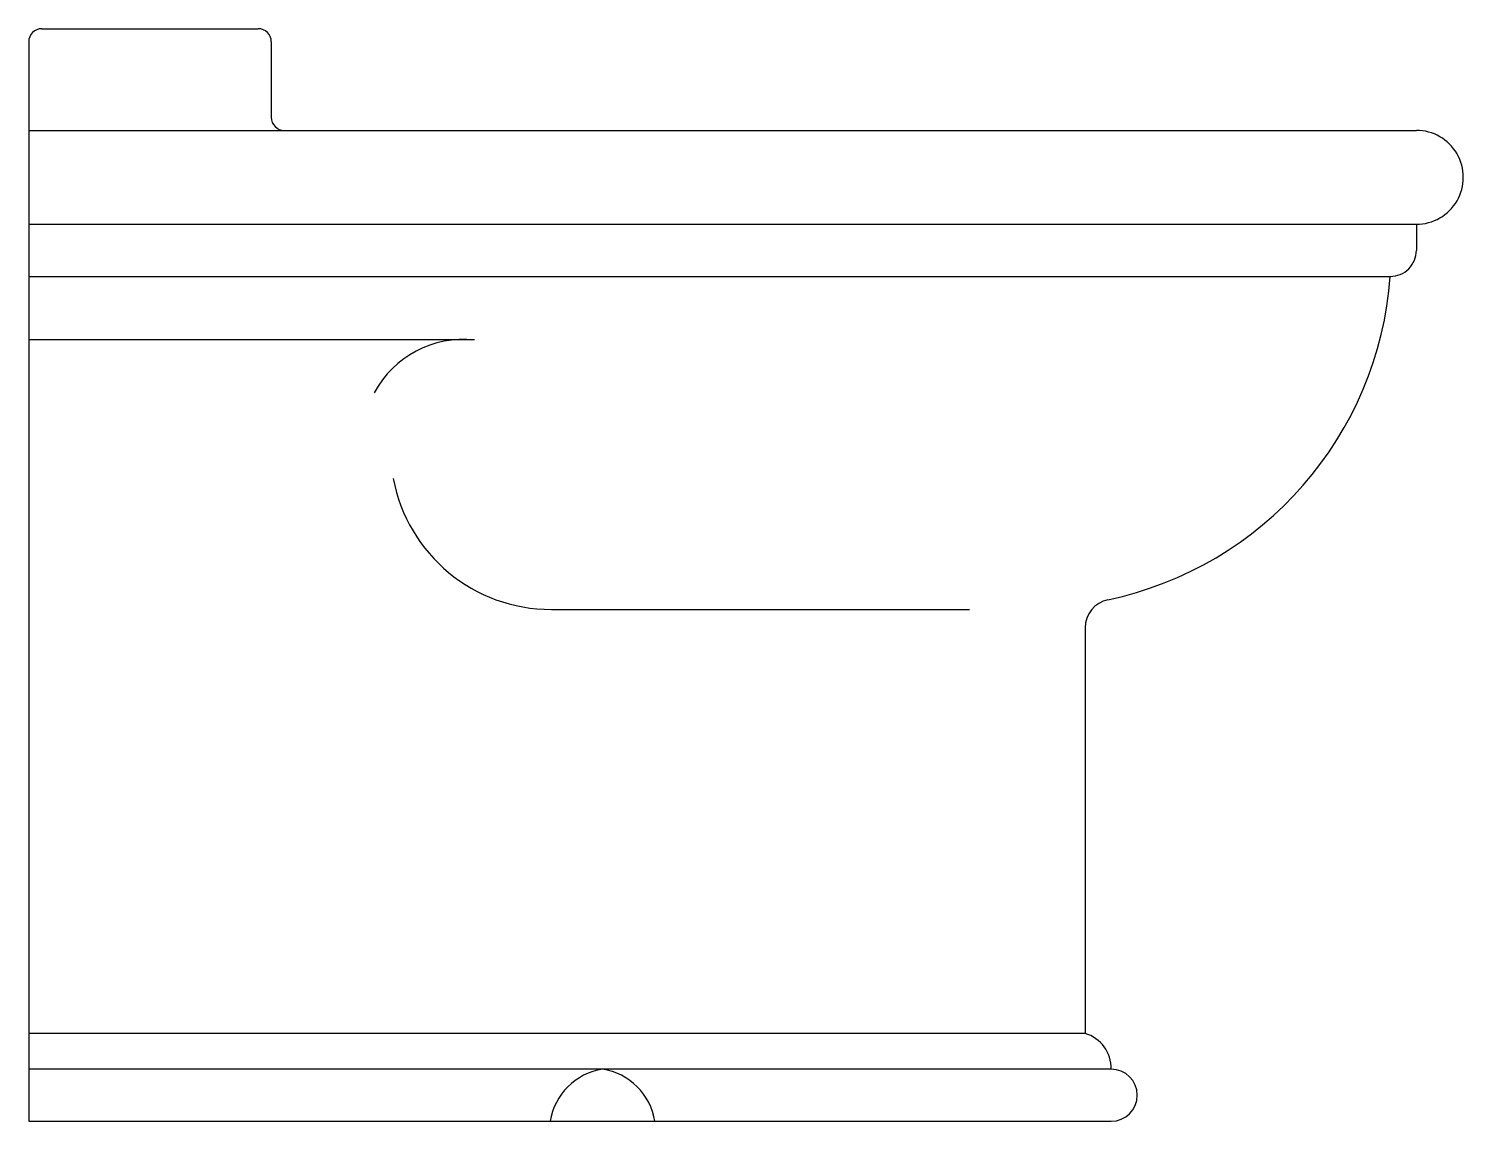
# Model space of a CAD drawing. Extents: x -867.812 to -867.262, y 510.184 to 510.603.
import ezdxf

# ---------------------------------------------------------------- set-up
doc = ezdxf.new("R2010")
doc.units = 0
doc.header["$LTSCALE"] = 50
doc.header["$MEASUREMENT"] = 0
doc.layers.add('A-PECAS', color=2, linetype='CONTINUOUS')

msp = doc.modelspace()

# ---------------------------------------------------------------- linework, layer by layer
at = {"layer": 'A-PECAS'}
for p, q in [((-867.8120899461618, 510.5981876236114), (-867.8120899461618, 510.1841876236114)), ((-867.8070899461618, 510.6031876236113), (-867.7240899461618, 510.6031876236113)), ((-867.7190899461618, 510.5981876236114), (-867.7190899461618, 510.5691876236114)), ((-867.7140899461618, 510.5641876236114), (-867.2800899461619, 510.5641876236114)), ((-867.2800899461619, 510.5281876236114), (-867.2800899461619, 510.5181876236114)), ((-867.4070899461618, 510.373436089674), (-867.4070899461618, 510.2178676059929)), ((-867.8120899461618, 510.1841876236114), (-867.3970899461618, 510.1841876236114))]:
    msp.add_line(p, q, dxfattribs=at)
at = {"layer": 'A-PECAS', "color": 1}
for p, q in [((-867.8120899461618, 510.5641876236114), (-867.7140899461618, 510.5641876236114)), ((-867.8120899461618, 510.5281876236114), (-867.2800899461619, 510.5281876236114)), ((-867.8120899461618, 510.5081876236114), (-867.2900899461619, 510.5081876236114)), ((-867.6412300228336, 510.4838192641716), (-867.8120899461618, 510.4838192641716)), ((-867.6117184359655, 510.380469168066), (-867.4513771329118, 510.380469168066)), ((-867.4070899461618, 510.2178676059929), (-867.8120899461618, 510.2178676059929)), ((-867.3970899461618, 510.2041876236113), (-867.8120899461618, 510.2041876236113))]:
    msp.add_line(p, q, dxfattribs=at)
at = {"layer": 'A-PECAS'}
for centre, radius, start, end in [((-867.8070899461618, 510.5981876236114), 0.005, 90, 180.0000000000001), ((-867.7240899461618, 510.5981876236114), 0.005, 0, 90), ((-867.7140899461618, 510.5691876236114), 0.005, 180, 270.0000000000001), ((-867.2800899461619, 510.5461876236114), 0.018, 269.9999999999982, 90.00000000000179), ((-867.2900899461619, 510.5181876236114), 0.01, 269.9999999999968, 8.142219984546603e-13), ((-867.4265333022626, 510.5180673939007), 0.1368005821808089, 281.8866325402614, 355.8584797665236), ((-867.3960899461619, 510.373436089674), 0.011, 101.8866325402626, 180), ((-867.4109684040249, 510.2045375056665), 0.0138828675031077, 358.5558539800299, 73.7773870285559), ((-867.3970899461618, 510.1941876236114), 0.01, 0, 90), ((-867.3970899461618, 510.1941876236114), 0.01, 270, 0)]:
    msp.add_arc(centre, radius, start, end, dxfattribs=at)
at = {"layer": 'A-PECAS', "color": 1}
for centre, radius, start, end in [((-867.6453762268843, 510.4451089691731), 0.03893170875905223, 83.88643907929779, 151.6376267455744), ((-867.6118093400495, 510.4420293460666), 0.06156024511816249, 190.567019775307, 270.0846069121249), ((-867.5883199240018, 510.1803128171095), 0.02417063202708417, 98.97336621370415, 170.7750798437689), ((-867.595859968322, 510.1803128171095), 0.02417063202708417, 9.224920156231077, 81.02663378629583)]:
    msp.add_arc(centre, radius, start, end, dxfattribs=at)

doc.saveas('drawing.dxf')
